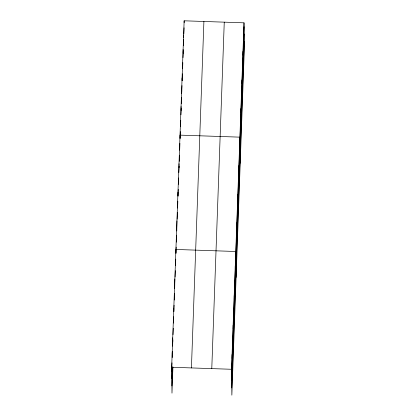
<?xml version="1.0" encoding="UTF-8"?>
<svg xmlns="http://www.w3.org/2000/svg" width="416" height="416" viewBox="0 0 416 416"><rect width="100%" height="100%" fill="white"/><g stroke="black" fill="none" stroke-linecap="round" stroke-linejoin="round"><path stroke-width="0.62" d="M172.931 366.928L171.985 393.172L171.668 367.255L184.142 20.8L244.015 22.828L244.332 48.745L231.858 395.2L231.54 369.278L244.015 22.828M171.714 371.145L172.016 362.825M172.203 357.703L172.432 351.296M172.614 346.18L172.848 339.773M173.03 334.656L173.259 328.25M173.446 323.133L173.675 316.727M173.862 311.61L174.091 305.204M174.278 300.082L174.507 293.68M174.689 288.558L174.85 278.907M175.105 277.035L175.334 270.634M175.521 265.512L175.75 259.111M176.181 247.135L175.958 253.349L175.911 249.46L235.778 251.488L236.096 277.404M176.363 242.164L176.587 235.955M176.764 230.984L176.94 220.875M177.19 219.175L177.434 212.342M177.59 207.99L177.84 201.157M178.261 189.353L178.017 196.186L177.97 192.296M178.443 184.382L178.667 178.168M178.87 172.572L179.093 166.358M179.27 161.392L179.494 155.178M179.67 150.207L179.92 143.369M180.097 138.398L180.341 131.565M180.523 126.594L180.747 120.38M180.95 114.79L181.173 108.576M181.35 103.605L181.574 97.391M181.756 92.42L182 85.587M182.177 80.616L182.426 73.778M182.603 68.806L182.827 62.592M183.009 57.621L183.253 50.788M183.43 45.817L183.654 39.603M183.856 34.013L184.08 27.799M171.808 378.414L172.219 366.891M171.896 385.902L172.567 367.338M191.428 367.921L203.902 21.471M211.78 368.612L224.255 22.157M231.587 373.173L244.062 26.718M231.676 380.442L244.15 33.987M231.764 387.93L244.244 41.475M171.668 367.255L231.54 369.278M243.5 37.118L243.547 41.007M242.986 51.407L243.032 55.302M242.471 65.702L242.518 69.592M241.956 79.992L242.003 83.881M241.441 94.281L241.488 98.176M240.926 108.576L240.973 112.466M240.412 122.866L240.458 126.755M240.214 163.077L239.897 137.155L180.029 135.127L180.066 138.372M239.382 151.45L239.429 155.34M238.867 165.74L238.914 169.629M238.352 180.029L238.399 183.924M237.838 194.319L237.884 198.214M237.323 208.614L237.37 212.503M236.808 222.903L236.855 226.793M236.293 237.193L236.34 241.088M235.248 266.209L235.3 270.104M234.718 280.935L234.77 284.825M234.187 295.656L234.239 299.551M233.662 310.383L233.709 314.272M233.132 325.109L233.178 328.999M232.601 339.83L232.648 343.725M232.071 354.557L232.118 358.446M184.142 20.8L184.168 22.745M183.628 35.09L183.664 37.684M183.113 49.384L183.165 53.274M182.603 63.674L182.65 67.564M182.088 77.964L182.12 80.558M181.574 92.258L181.589 93.553M181.059 106.548L181.106 110.438M180.544 120.838L180.591 124.732M179 163.712L179.046 167.601M178.485 178.001L178.532 181.896M177.455 206.586L177.471 207.88M176.426 235.17L176.472 239.06M175.38 264.181L175.396 265.481M174.32 293.634L174.366 297.523M173.789 308.355L173.831 311.6M172.728 337.802L172.775 341.697M172.198 352.529L172.245 356.418"/></g></svg>
